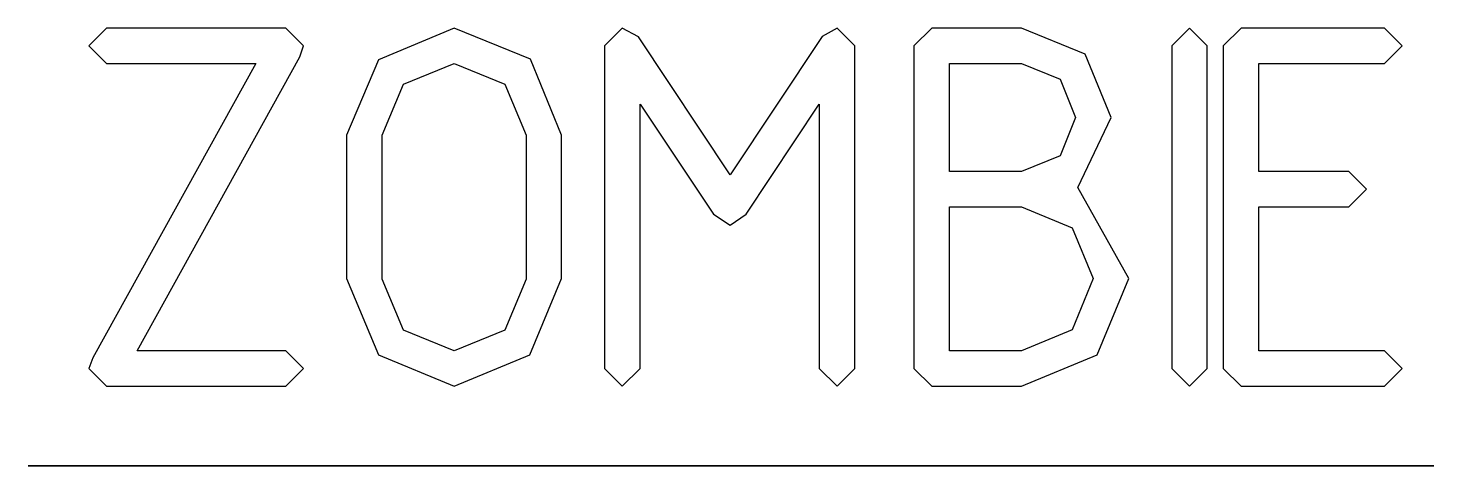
# Model space of a CAD drawing. Header units: metres. Extents: x 0 to 16.5, y 0 to 11.5.
# Drawn here: x 9.3127 to 9.6913, y 6.8258 to 6.9437 of the extents above; entities that cross this region are included whole.
import ezdxf

# ---------------------------------------------------------------- set-up
doc = ezdxf.new("R2010")
doc.units = ezdxf.units.M

msp = doc.modelspace()

# ---------------------------------------------------------------- linework, layer by layer
for points in [[(9.38585, 6.93593), (9.38687, 6.93892), (9.38211, 6.94368), (9.33382, 6.94368), (9.329, 6.93892), (9.33382, 6.93414), (9.37403, 6.93414), (9.33008, 6.85487), (9.329, 6.852), (9.33382, 6.84722), (9.38211, 6.84722), (9.38687, 6.852), (9.38211, 6.85678), (9.34201, 6.85678), (9.38585, 6.93593)], [(9.45632, 6.91482), (9.44797, 6.93533), (9.42746, 6.94368), (9.40701, 6.93517), (9.39844, 6.91482), (9.39844, 6.87625), (9.40701, 6.85574), (9.42746, 6.84722), (9.44781, 6.85574), (9.45632, 6.87625), (9.45632, 6.91482)], [(9.52653, 6.94146), (9.50174, 6.90419), (9.47706, 6.94129), (9.47271, 6.94368), (9.46789, 6.93892), (9.46789, 6.852), (9.47271, 6.84722), (9.47749, 6.852), (9.47749, 6.92324), (9.49724, 6.89361), (9.50174, 6.89063), (9.50603, 6.89361), (9.52576, 6.92324), (9.52576, 6.852), (9.5306, 6.84722), (9.53537, 6.852), (9.53537, 6.93892), (9.5306, 6.94368), (9.52653, 6.94146)], [(9.60433, 6.9196), (9.59733, 6.93668), (9.58024, 6.94368), (9.55604, 6.94368), (9.55122, 6.93892), (9.55122, 6.852), (9.55604, 6.84722), (9.58024, 6.84722), (9.60058, 6.85574), (9.6091, 6.87625), (9.59538, 6.90076), (9.60433, 6.9196)], [(9.63026, 6.852), (9.63026, 6.93892), (9.62549, 6.94368), (9.62067, 6.93892), (9.62067, 6.852), (9.62549, 6.84722), (9.63026, 6.852)], [(9.63937, 6.84722), (9.67796, 6.84722), (9.68272, 6.852), (9.67796, 6.85678), (9.64415, 6.85678), (9.64415, 6.89551), (9.6684, 6.89551), (9.67318, 6.90033), (9.6684, 6.90511), (9.64415, 6.90511), (9.64415, 6.93414), (9.67796, 6.93414), (9.68272, 6.93892), (9.67796, 6.94368), (9.63937, 6.94368), (9.63456, 6.93892), (9.63456, 6.852), (9.63937, 6.84722)], [(9.44108, 6.86231), (9.42746, 6.85678), (9.41374, 6.86231), (9.40804, 6.87608), (9.40804, 6.91482), (9.41374, 6.9286), (9.42746, 6.93414), (9.44108, 6.9286), (9.44678, 6.91482), (9.44678, 6.87608), (9.44108, 6.86231)], [(9.58024, 6.93414), (9.5906, 6.92996), (9.59478, 6.9196), (9.5906, 6.90929), (9.58024, 6.90511), (9.56082, 6.90511), (9.56082, 6.93414), (9.58024, 6.93414)], [(9.58024, 6.89551), (9.59386, 6.88986), (9.59956, 6.87625), (9.59386, 6.86247), (9.58024, 6.85678), (9.56082, 6.85678), (9.56082, 6.89551), (9.58024, 6.89551)], [(9.31267, 6.82579), (9.31267, 6.82579), (9.69129, 6.82579), (9.31267, 6.82579)]]:
    msp.add_lwpolyline(points, close=True)

doc.saveas('drawing.dxf')
